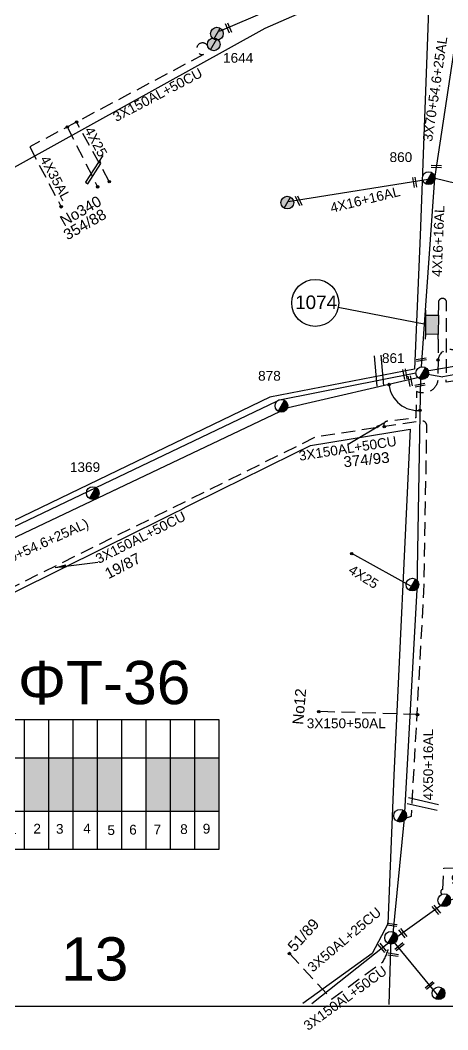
# Model space of a CAD drawing. Header units: millimetres. Extents: x 5010 to 7184, y -101 to 935.
# Drawn here: x 5636.5 to 5715.6, y -94 to 92.7 of the extents above; entities that cross this region are included whole.
import ezdxf
from ezdxf.enums import TextEntityAlignment as Align

# ---------------------------------------------------------------- set-up
doc = ezdxf.new("R2010")
doc.units = ezdxf.units.MM
doc.linetypes.add('DASHED', pattern=[19.05, 12.7, -6.35])
for name, color, linetype in [('Link Box 4 Διευθύνσεων', 7, 'Continuous'), ('Ασφαλειοκιβώτια Χ.Τ 9 αναχωρήσεων', 7, 'Continuous'), ('Γέφυρες Εναερίου Δικτύου', 7, 'Continuous'), ('Γυμνά εναέρια ΧΤ (3Φ)   4x35AL', 7, 'Continuous'), ('Γυμνά εναέρια ΧΤ και ΦΟΠ (3Φ)   4x16+16AL', 7, 'Continuous'), ('Γυμνά εναέρια ΧΤ και ΦΟΠ (3Φ)   4x50+16AL', 7, 'Continuous'), ('Εναέρια παροχή ΧΤ 4x25', 7, 'SYN_LINE'), ('Επιγραφές - Σχήματα', 7, 'Continuous'), ('Καλώδια ΧΤ   3x150+50AL', 7, 'DASHED'), ('Καλώδια ΧΤ   3x150+50ALXLPE', 7, 'DASHED'), ('Καλώδια ΧΤ   3x150AL+50CU', 7, 'DASHED'), ('Μηχανική τομή', 7, 'Continuous'), ('Στύλος Ξύλινος', 7, 'Continuous'), ('Στύλος Ξύλινος @ 1', 7, 'Continuous'), ('Στύλος ΦΜ', 7, 'Continuous'), ('Στύλος ΦΜ @ 1', 7, 'Continuous'), ('Συνδέσεις', 7, 'Continuous'), ('Συνεστραμμένα ΧΤ   3x70+54.6+25AL', 7, 'SYN_LINE'), ('Τομή', 7, 'Continuous'), ('Υπόβαθρο ΔΕΗ', 7, 'Continuous'), ('Υπόγεια καλώδια Παροχών ΧΤ   4x6', 7, 'DASHED')]:
    doc.layers.add(name, color=color, linetype=linetype)
doc.styles.get("Standard").update_dxf_attribs({"font": 'arial.ttf'})
doc.linetypes.add('SYN_LINE', pattern='A,0.5,-0.0001,["/\\/\\/\\/",Standard,S=0.1,R=0,X=0,Y=-0.05],-0.25', length=0.7501)
doc.dimstyles.new('ISO-25', dxfattribs={"dimtxt": 2.5, "dimasz": 2.5, "dimexe": 1.25, "dimexo": 0.625, "dimtad": 1, "dimtxsty": 'Standard', "dimcen": 2.5, "dimaunit": 2, "dimazin": 0, "dimtfac": 1, "dimtmove": 0, "dimatfit": 3, "dimfxl": 1, "dimarcsym": 0})

# ---------------------------------------------------------------- blocks, each defined once
blk = doc.blocks.new('ΑΣΦΑΛΕΙΟΚΙΒΩΤΙΟ ΥΠΟΣΤΑΘΜΟΥ 9 ΑΝΑΧΩΡΗΣΕΩΝ')
at = {"layer": 'Ασφαλειοκιβώτια Χ.Τ 9 αναχωρήσεων', "ltscale": 40}
for p, q in [((-23.8, 40.36), (24.02, 40.36)), ((-9.72, 40.36), (-9.72, -40.64)), ((9.94, 40.36), (9.94, -40.64)), ((-23.8, 31.36), (24.02, 31.36)), ((-23.8, 22.36), (24.02, 22.36)), ((-23.8, 13.36), (24.02, 13.36)), ((-23.8, 4.36), (24.02, 4.36)), ((-23.8, -4.64), (24.02, -4.64)), ((-23.8, -13.64), (24.02, -13.64)), ((-23.8, -22.64), (24.02, -22.64)), ((-23.8, -31.64), (24.02, -31.64))]:
    blk.add_line(p, q, dxfattribs=at)
at = {"layer": 'Ασφαλειοκιβώτια Χ.Τ 9 αναχωρήσεων'}
blk.add_lwpolyline([(-23.8, -40.64), (24.02, -40.64), (24.02, 40.36), (-23.8, 40.36)], close=True, dxfattribs=at)
for s, p in [('1', (-18.22, 37.06)), ('2', (-18.02, 28.07)), ('3', (-18.09, 19.73)), ('4', (-17.94, 9.66)), ('5', (-18.55, 0.71)), ('6', (-18.4, -7.35)), ('7', (-18.34, -16.37)), ('8', (-18.19, -26.2)), ('9', (-18.02, -34.53))]:
    blk.add_text(s, height=3.6, rotation=270, dxfattribs=at).set_placement(p)
at = {"layer": 'Ασφαλειοκιβώτια Χ.Τ 9 αναχωρήσεων', "ltscale": 40}
for tag, height, p in [('ΟΝΟΜΑ', 5, (-0.16, 44.31)), ('ΚΕΙΜΕΝΟ 1', 2, (17.06, 35.59)), ('ΚΕΙΜΕΝΟ 2', 2, (17.06, 26.88)), ('ΚΕΙΜΕΝΟ 3', 2, (17.06, 17.69)), ('ΚΕΙΜΕΝΟ 4', 2, (17.06, 8.71)), ('ΚΕΙΜΕΝΟ 5', 2, (17.06, -0.13)), ('ΚΕΙΜΕΝΟ 6', 2, (17.06, -9.05)), ('ΚΕΙΜΕΝΟ 7', 2, (17.06, -18.13)), ('ΚΕΙΜΕΝΟ 8', 2, (17.06, -26.85)), ('ΚΕΙΜΕΝΟ 9', 2, (17.06, -35.99)), ('ΣΧ', 2, (-0.1, -42.64))]:
    blk.add_attdef(tag, text='', height=height, dxfattribs=at).set_placement(p, align=Align.MIDDLE_CENTER)
blk = doc.blocks.new('LINK BOX 4 ΑΝΑΧΩΡΗΣΕΩΝ')
at = {"layer": 'Link Box 4 Διευθύνσεων', "ltscale": 40}
blk.add_hatch(color=256, dxfattribs=at).paths.add_polyline_path([(-3.54, 0), (-3.54, -4.67), (3.54, -4.67), (3.54, 0)])
for p, q in [((-3.54, 0), (-5.33, 0)), ((5.33, 0), (3.54, 0)), ((-3.54, -4.67), (-5.33, -4.67)), ((5.33, -4.67), (3.54, -4.67))]:
    blk.add_line(p, q, dxfattribs=at)
blk.add_lwpolyline([(-3.54, -4.67), (-3.54, 0), (3.54, 0), (3.54, -4.67)], close=True, dxfattribs=at)
blk = doc.blocks.new('ΥΠΑΡΧΩΝ ΤΣΙΜΕΝΤΕΝΙΟΣ ΣΤΥΛΟΣ')
at = {"layer": 'Στύλος ΦΜ'}
blk.add_hatch(color=256, dxfattribs=at).paths.add_polyline_path([(-1.29, -2.28, 0.574793), (2.62, 0, 0.268822), (1.3, 2.27)])
blk.add_line((-1.29, -2.28), (1.3, 2.27), dxfattribs=at)
blk.add_circle((0, 0), 2.62, dxfattribs=at)
at = {"layer": 'Στύλος ΦΜ', "flags": 4}
for tag, p in [('ΑΡΙΘΜΟΣ', (-4.68, 8.05)), ('ΤΥΠΟΣ', (-4.91, 3.03))]:
    blk.add_attdef(tag, p, '', height=4, dxfattribs=at)
blk = doc.blocks.new('ΤΟΜΗ')
at = {"layer": 'Τομή', "ltscale": 40}
for p, q in [((-5.68, 0), (5.68, 0)), ((5.68, -2.33), (-5.68, -2.33))]:
    blk.add_line(p, q, dxfattribs=at)
blk = doc.blocks.new('ΥΠΑΡΧΩΝ ΞΥΛΙΝΟΣ ΣΤΥΛΟΣ')
at = {"layer": 'Στύλος Ξύλινος'}
h = blk.add_hatch(color=7, dxfattribs=at)
h.paths.add_polyline_path([(-2.62, 0, 0.270008), (-1.29, -2.28), (1.3, 2.27, 0.576266)])
h.paths.add_polyline_path([(-1.29, -2.28, 0.574793), (2.62, 0, 0.268822), (1.3, 2.27)])
at = {"layer": 'Στύλος Ξύλινος', "color": 7}
blk.add_line((-1.29, -2.28), (1.3, 2.27), dxfattribs=at)
blk.add_circle((0, 0), 2.62, dxfattribs=at)
at = {"layer": 'Στύλος Ξύλινος', "flags": 4}
for tag, p in [('ΑΡΙΘΜΟΣ', (-4.91, 8.6)), ('ΤΥΠΟΣ', (-4.85, 3.39))]:
    blk.add_attdef(tag, p, '', height=4, dxfattribs=at)
blk = doc.blocks.new('ΜΗΧΑΝΙΚΗ ΤΟΜΗ')
at = {"layer": 'Μηχανική τομή', "ltscale": 40}
for p, q in [((-1.89, 0.78), (1.89, 0.78)), ((1.89, 0), (-1.89, 0))]:
    blk.add_line(p, q, dxfattribs=at)
blk = doc.blocks.new('_ΣΥΝΔΕΣΗ')
at = {"layer": 'Συνδέσεις', "linetype": 'SYN_LINE', "ltscale": 40}
blk.add_hatch(color=256, dxfattribs=at).paths.add_polyline_path([(0.5, -0.01, 1), (-0.5, -0.01, 1)])
at = {"layer": 'Συνδέσεις'}
blk.add_circle((0, -0.01), 0.5, dxfattribs=at)

msp = doc.modelspace()

# ---------------------------------------------------------------- hatches: boundary and pattern name
at = {"layer": 'Ασφαλειοκιβώτια Χ.Τ 9 αναχωρήσεων'}
for color, points in [(2, [(5637.33, -43.78), (5637.33, -53.6), (5641.83, -53.6), (5641.83, -43.78)]), (1, [(5641.83, -43.78), (5641.83, -53.6), (5646.33, -53.6), (5646.33, -43.78)]), (85, [(5646.33, -43.78), (5646.33, -53.6), (5650.83, -53.6), (5650.83, -43.78)]), (173, [(5650.83, -43.78), (5650.83, -53.6), (5655.33, -53.6), (5655.33, -43.78)]), (151, [(5659.83, -43.78), (5659.83, -53.6), (5664.33, -53.6), (5664.33, -43.78)]), (133, [(5664.33, -43.78), (5664.33, -53.6), (5668.83, -53.6), (5668.83, -43.78)]), (30, [(5668.83, -43.78), (5668.83, -53.6), (5673.33, -53.6), (5673.33, -43.78)])]:
    msp.add_hatch(color=color, dxfattribs=at).paths.add_polyline_path(points)

# ---------------------------------------------------------------- linework, layer by layer
at = {"layer": 'Γέφυρες Εναερίου Δικτύου', "color": 173, "flags": 128}
for points in [[(5705.28, -77.5), (5715.53, -70.14)], [(5704.71, -89.34), (5705.11, -77.02)]]:
    msp.add_lwpolyline(points, dxfattribs=at)
at = {"layer": 'Γυμνά εναέρια ΧΤ (3Φ)   4x35AL', "color": 2, "linetype": 'DASHED', "ltscale": 0.2, "flags": 128}
msp.add_lwpolyline([(5638.3, 69.23), (5644.11, 58.16)], dxfattribs=at)
at = {"layer": 'Γυμνά εναέρια ΧΤ (3Φ)   4x35AL', "color": 2, "linetype": 'DASHED', "ltscale": 0.2}
msp.add_arc((5670.25, 87.38), 1.08, 31.1422, 278.1491, dxfattribs=at)
at = {"layer": 'Γυμνά εναέρια ΧΤ και ΦΟΠ (3Φ)   4x16+16AL', "color": 2, "flags": 128}
msp.add_lwpolyline([(5686.07, 59.15), (5713.12, 63.48), (5710.63, 28.56)], dxfattribs=at)
at = {"layer": 'Γυμνά εναέρια ΧΤ και ΦΟΠ (3Φ)   4x50+16AL', "color": 173, "flags": 128}
msp.add_lwpolyline([(5710.55, 26.87), (5709.88, -12.6), (5707.49, -54.96), (5705.28, -77.5), (5713.95, -87.95)], dxfattribs=at)
at = {"layer": 'Γυμνά εναέρια ΧΤ και ΦΟΠ (3Φ)   4x50+16AL', "color": 85, "flags": 128}
msp.add_lwpolyline([(5798.34, -53.49), (5715.53, -70.14)], dxfattribs=at)
at = {"layer": 'Εναέρια παροχή ΧΤ 4x25', "color": 2, "linetype": 'DASHED', "ltscale": 0.2, "flags": 128}
for points in [[(5645.24, 72.92), (5650.84, 61.84)], [(5653.01, 62.82), (5646.95, 73.84)]]:
    msp.add_lwpolyline(points, dxfattribs=at)
at = {"layer": 'Εναέρια παροχή ΧΤ 4x25', "color": 173, "linetype": 'SYN_LINE', "ltscale": 20, "flags": 128}
for points in [[(5710.55, 26.67), (5686.07, 20.98), (5685.91, 20.9)], [(5684.47, 20.22), (5623.49, -8.71)]]:
    msp.add_lwpolyline(points, dxfattribs=at)
at = {"layer": 'Εναέρια παροχή ΧΤ 4x25', "color": 173, "linetype": 'SYN_LINE', "ltscale": 15, "flags": 128}
msp.add_lwpolyline([(5709.88, -12.6), (5697.81, -5.95)], dxfattribs=at)
at = {"layer": 'Επιγραφές - Σχήματα', "linetype": 'Continuous', "ltscale": 0.2}
msp.add_line((5711.51, 36.36), (5695.33, 39.54), dxfattribs=at)
at = {"layer": 'Επιγραφές - Σχήματα', "color": 7, "linetype": 'SYN_LINE', "ltscale": 15}
msp.add_line((5705.28, -77.5), (5690.44, -89.24), dxfattribs=at)
at = {"layer": 'Επιγραφές - Σχήματα'}
msp.add_lwpolyline([(5045.81, 913.83), (7035.6, 913.83), (7035.6, -89.73), (5045.81, -89.73)], close=True, dxfattribs=at)
at = {"layer": 'Επιγραφές - Σχήματα', "linetype": 'Continuous', "ltscale": 0.2}
msp.add_lwpolyline([(5651.83, 67.67), (5648.6, 62.69), (5649.02, 62.43), (5651.46, 66.19), (5651.26, 66.74)], dxfattribs=at)
msp.add_circle((5691.07, 40.38), 4.35, dxfattribs=at)
msp.add_arc((5710.07, 25.89), 5.41, 186.4561, 276.2513, dxfattribs=at)
at = {"layer": 'Καλώδια ΧΤ   3x150+50AL', "color": 27, "linetype": 'DASHED', "ltscale": 0.2, "flags": 128}
msp.add_lwpolyline([(5713.82, 33.68), (5713.73, 26.02, -0.505704), (5709.81, 24.02), (5709.64, 19.11), (5704.33, 18.49, 0.538091), (5703.83, 17.51, 5.344058)], format="xyb", dxfattribs=at)
msp.add_lwpolyline([(5709.9, -35.73), (5691.73, -35.2)], dxfattribs=at)
at = {"layer": 'Καλώδια ΧΤ   3x150+50AL', "color": 173, "ltscale": 0.2, "flags": 128}
msp.add_lwpolyline([(5686.31, -79.95), (5694.08, -88.36), (5703.55, -81.5)], dxfattribs=at)
at = {"layer": 'Καλώδια ΧΤ   3x150+50AL', "color": 27, "linetype": 'DASHED', "ltscale": 0.2}
msp.add_arc((5715.9, 29.64), 2.13, 20.3304, 174.386, dxfattribs=at)
at = {"layer": 'Καλώδια ΧΤ   3x150+50AL', "color": 173, "ltscale": 0.2}
msp.add_arc((5695.03, -76.42), 9.92, 329.1912, 349.9162, dxfattribs=at)
at = {"layer": 'Καλώδια ΧΤ   3x150+50ALXLPE', "color": 2, "linetype": 'DASHED', "ltscale": 0.2, "flags": 128}
msp.add_lwpolyline([(5785.9, 45.73), (5787.68, 37.51), (5720.27, 25.37, -0.257814), (5718.05, 26.13), (5715.3, 25.74), (5715.36, 40.5)], format="xyb", dxfattribs=at)
msp.add_lwpolyline([(5713.84, 40.39), (5713.86, 39.01)], dxfattribs=at)
at = {"layer": 'Καλώδια ΧΤ   3x150+50ALXLPE', "color": 2, "linetype": 'DASHED', "ltscale": 0.2}
msp.add_arc((5714.6, 40.46), 0.76, 3.1058, 186.5245, dxfattribs=at)
at = {"layer": 'Καλώδια ΧΤ   3x150AL+50CU', "color": 2, "linetype": 'DASHED', "ltscale": 0.2, "flags": 128}
msp.add_lwpolyline([(5670.4, 86.31), (5638.3, 69.23)], dxfattribs=at)
at = {"layer": 'Καλώδια ΧΤ   3x150AL+50CU', "color": 27, "linetype": 'DASHED', "ltscale": 0.2, "flags": 128}
msp.add_lwpolyline([(5707.49, -54.96), (5708.86, -54.56), (5711.16, -13.08), (5711.71, 17.62, 0.543069), (5710.41, 18.5), (5691.17, 15.59), (5608.41, -25.49), (5596.98, -30.31, 0.384681), (5596.29, -31.79, -0.04856)], format="xyb", dxfattribs=at)
at = {"layer": 'Συνεστραμμένα ΧΤ   3x70+54.6+25AL', "color": 30, "linetype": 'SYN_LINE', "ltscale": 20}
msp.add_line((5710.85, 27.4), (5714.64, 26.69), dxfattribs=at)
at = {"layer": 'Συνεστραμμένα ΧΤ   3x70+54.6+25AL', "color": 2, "linetype": 'SYN_LINE', "ltscale": 20, "flags": 128}
for points in [[(5673.4, 90.61), (5720.29, 110.66), (5713.17, 63.84)], [(5713.24, 63.45), (5732.08, 58.89)]]:
    msp.add_lwpolyline(points, dxfattribs=at)
at = {"layer": 'Συνεστραμμένα ΧΤ   3x70+54.6+25AL', "color": 30, "linetype": 'SYN_LINE', "ltscale": 20, "flags": 128}
for points in [[(5711.03, 27.71), (5773.39, 38.42), (5801.37, 44.73)], [(5802.45, 44.67), (5800.54, 43.16), (5775.21, 37.44), (5773.39, 38.42), (5773.02, 37.14), (5746.08, 32.39), (5745.2, 33.58), (5744.49, 32.15), (5714.64, 26.69)]]:
    msp.add_lwpolyline(points, dxfattribs=at)
at = {"layer": 'Συνεστραμμένα ΧΤ   3x70+54.6+25AL', "color": 133, "linetype": 'SYN_LINE', "ltscale": 20, "flags": 128}
for points in [[(5684.49, 22.48), (5709.68, 27.46)], [(5622.66, -7.1), (5683.99, 22.18)]]:
    msp.add_lwpolyline(points, dxfattribs=at)
at = {"layer": 'Υπόβαθρο ΔΕΗ', "flags": 128}
msp.add_lwpolyline([(5616.08, 30.44), (5578.12, 14.77), (5571.52, 30.7), (5630.28, 62.62), (5681.83, 91.18), (5712.39, 104.65), (5710.45, 52.84), (5709.4, 28.11), (5682.71, 22.92), (5629.74, -2.58), (5592.48, -20.13)], dxfattribs=at)
msp.add_lwpolyline([(5616.08, 30.44), (5578.12, 14.77), (5571.52, 30.7), (5630.28, 62.62), (5681.83, 91.18), (5712.39, 104.65), (5710.45, 52.84), (5709.4, 28.11), (5682.71, 22.92), (5629.74, -2.58), (5592.48, -20.13)], dxfattribs=at)
msp.add_lwpolyline([(5619.14, -88.39), (5597.18, -31.2), (5614.54, -23.64, -0.003554), (5658.23, -1.85, -0.001988), (5690.19, 14.03), (5708.62, 17.01), (5705.58, -46.94), (5704.48, -74.44), (5701.58, -79.93), (5688.79, -89.18)], format="xyb", dxfattribs=at)
msp.add_lwpolyline([(5619.14, -88.39), (5597.18, -31.2), (5614.54, -23.64, -0.003554), (5658.23, -1.85, -0.001988), (5690.19, 14.03), (5708.62, 17.01), (5705.58, -46.94), (5704.48, -74.44), (5701.58, -79.93), (5688.79, -89.18)], format="xyb", dxfattribs=at)
at = {"layer": 'Υπόγεια καλώδια Παροχών ΧΤ   4x6', "color": 173, "linetype": 'DASHED', "ltscale": 0.2}
msp.add_lwpolyline([(5714.51, -68.97, -0.708555), (5714.64, -68.09), (5714.87, -64.15), (5721.35, -63.93)], format="xyb", dxfattribs=at)

# ---------------------------------------------------------------- block references
at = {"layer": 'Link Box 4 Διευθύνσεων', "xscale": 0.5000000000004797, "yscale": 0.5000000000004797, "zscale": 0.5000000000004797, "rotation": 269.5462405001546}
msp.add_blockref('LINK BOX 4 ΑΝΑΧΩΡΗΣΕΩΝ', (5713.84, 36.34), dxfattribs=at)
at = {"layer": 'Ασφαλειοκιβώτια Χ.Τ 9 αναχωρήσεων', "xscale": 0.5, "yscale": 0.5, "zscale": 0.5, "rotation": 90}
msp.add_blockref('ΑΣΦΑΛΕΙΟΚΙΒΩΤΙΟ ΥΠΟΣΤΑΘΜΟΥ 9 ΑΝΑΧΩΡΗΣΕΩΝ', (5653.01, -48.74), dxfattribs=at).add_auto_attribs({'ΟΝΟΜΑ': 'ΦΤ-36'})
at = {"layer": 'Μηχανική τομή'}
for p, xscale, yscale, zscale, rotation in [((5674.86, 91.15), 0.5000000000001288, 0.5000000000001288, 0.5000000000001288, 294.2305268804376), ((5713.46, 65.41), 0.5000000000001555, 0.5000000000001555, 0.5000000000001555, 357.9528480669721), ((5709.27, 62.63), 0.5000000000001542, 0.5000000000001542, 0.5000000000001542, 279.0964764207997), ((5687.83, 59.18), 0.5000000000001288, 0.5000000000001288, 0.5000000000001288, 294.2305268804376), ((5710.66, 30.08), 0.5000000000001983, 0.5000000000001983, 0.5000000000001983, 190.6773115492944), ((5707.85, 27.24), 0.5000000000001983, 0.5000000000001983, 0.5000000000001983, 100.6773115492944), ((5708.8, 25.95), 0.5000000000001983, 0.5000000000001983, 0.5000000000001983, 100.6773115492944), ((5710.39, 25.35), 0.5000000000001983, 0.5000000000001983, 0.5000000000001983, 190.6773115492944), ((5713.61, -71.73), 0.5000000000001998, 0.5000000000001998, 0.5000000000001998, 128.966533683596), ((5705.29, -74.44), 0.5000000000002077, 0.5000000000002077, 0.5000000000002077, 171.9313918157547), ((5707.43, -76.07), 0.5000000000001998, 0.5000000000001998, 0.5000000000001998, 128.966533683596), ((5703.62, -78.79), 0.5000000000001998, 0.5000000000001998, 0.5000000000001998, 128.966533683596), ((5706.53, -78.54), 0.5000000000002269, 0.5000000000002269, 0.5000000000002269, 220.0974421844566), ((5705.5, -79.97), 0.5000000000002076, 0.5000000000002076, 0.5000000000002076, 171.9313918157547), ((5712.11, -85.7), 0.5000000000002269, 0.5000000000002269, 0.5000000000002269, 220.0974421844566)]:
    msp.add_blockref('ΜΗΧΑΝΙΚΗ ΤΟΜΗ', p, dxfattribs=dict(at, xscale=xscale, yscale=yscale, zscale=zscale, rotation=rotation))
at = {"layer": 'Στύλος Ξύλινος @ 1', "ltscale": 40, "xscale": 0.4499999999998181, "yscale": 0.4499999999998181, "zscale": 0.4499999999998181}
for p in [(5672.9, 90.18), (5685.91, 58.94)]:
    msp.add_blockref('ΥΠΑΡΧΩΝ ΞΥΛΙΝΟΣ ΣΤΥΛΟΣ', p, dxfattribs=at)
at = {"layer": 'Στύλος Ξύλινος @ 1', "ltscale": 40}
ref = msp.add_blockref('ΥΠΑΡΧΩΝ ΞΥΛΙΝΟΣ ΣΤΥΛΟΣ', (5672.32, 88.19), dxfattribs=dict(at, xscale=0.4499999999998181, yscale=0.4499999999998181, zscale=0.4499999999998181))
ref.add_attrib('ΑΡΙΘΜΟΣ', '1644', (5674.03, 84.8), dxfattribs={"layer": 'Στύλος Ξύλινος', "height": 1.8, "flags": 4})
at = {"layer": 'Στύλος ΦΜ @ 1', "ltscale": 40}
ref = msp.add_blockref('ΥΠΑΡΧΩΝ ΤΣΙΜΕΝΤΕΝΙΟΣ ΣΤΥΛΟΣ', (5712.06, 63.45), dxfattribs=dict(at, xscale=0.4499999999998181, yscale=0.4499999999998181, zscale=0.4499999999998181))
ref.add_attrib('ΤΥΠΟΣ', '860', (5704.81, 66.44), dxfattribs={"layer": 'Στύλος ΦΜ', "height": 1.8, "flags": 4})
ref = msp.add_blockref('ΥΠΑΡΧΩΝ ΤΣΙΜΕΝΤΕΝΙΟΣ ΣΤΥΛΟΣ', (5712.06, 63.45), dxfattribs=dict(at, xscale=0.4499999999998181, yscale=0.4499999999998181, zscale=0.4499999999998181))
ref.add_attrib('ΤΥΠΟΣ', '860', (5704.81, 66.44), dxfattribs={"layer": 'Στύλος ΦΜ', "height": 1.8, "flags": 4})
ref = msp.add_blockref('ΥΠΑΡΧΩΝ ΤΣΙΜΕΝΤΕΝΙΟΣ ΣΤΥΛΟΣ', (5710.85, 27.4), dxfattribs=dict(at, xscale=0.4499999999998181, yscale=0.4499999999998181, zscale=0.4499999999998181))
ref.add_attrib('ΤΥΠΟΣ', '861', (5703.4, 29.27), dxfattribs={"layer": 'Στύλος ΦΜ', "height": 1.8, "flags": 4})
ref = msp.add_blockref('ΥΠΑΡΧΩΝ ΤΣΙΜΕΝΤΕΝΙΟΣ ΣΤΥΛΟΣ', (5710.85, 27.4), dxfattribs=dict(at, xscale=0.4499999999998181, yscale=0.4499999999998181, zscale=0.4499999999998181))
ref.add_attrib('ΤΥΠΟΣ', '861', (5703.4, 29.27), dxfattribs={"layer": 'Στύλος ΦΜ', "height": 1.8, "flags": 4})
ref = msp.add_blockref('ΥΠΑΡΧΩΝ ΤΣΙΜΕΝΤΕΝΙΟΣ ΣΤΥΛΟΣ', (5684.82, 21.35), dxfattribs=dict(at, xscale=0.4499999999998181, yscale=0.4499999999998181, zscale=0.4499999999998181))
ref.add_attrib('ΤΥΠΟΣ', '878', (5680.51, 26), dxfattribs={"layer": 'Στύλος ΦΜ', "height": 1.8, "flags": 4})
ref = msp.add_blockref('ΥΠΑΡΧΩΝ ΤΣΙΜΕΝΤΕΝΙΟΣ ΣΤΥΛΟΣ', (5649.94, 5.21), dxfattribs=dict(at, xscale=0.4499999999998181, yscale=0.4499999999998181, zscale=0.4499999999998181))
ref.add_attrib('ΤΥΠΟΣ', '1369', (5645.72, 9.11), dxfattribs={"layer": 'Στύλος ΦΜ', "height": 1.8, "flags": 4})
ref = msp.add_blockref('ΥΠΑΡΧΩΝ ΤΣΙΜΕΝΤΕΝΙΟΣ ΣΤΥΛΟΣ', (5649.94, 5.21), dxfattribs=dict(at, xscale=0.4499999999998181, yscale=0.4499999999998181, zscale=0.4499999999998181))
ref.add_attrib('ΤΥΠΟΣ', '1369', (5645.72, 9.11), dxfattribs={"layer": 'Στύλος ΦΜ', "height": 1.8, "flags": 4})
at = {"layer": 'Στύλος ΦΜ @ 1', "ltscale": 40, "xscale": 0.4499999999998181, "yscale": 0.4499999999998181, "zscale": 0.4499999999998181}
for p in [(5709.04, -11.71), (5709.04, -11.71), (5706.77, -54.46), (5706.77, -54.46), (5705.1, -77.02), (5705.1, -77.02), (5713.86, -87.28), (5713.86, -87.28)]:
    msp.add_blockref('ΥΠΑΡΧΩΝ ΤΣΙΜΕΝΤΕΝΙΟΣ ΣΤΥΛΟΣ', p, dxfattribs=at)
at = {"layer": 'Στύλος ΦΜ @ 1', "ltscale": 40}
ref = msp.add_blockref('ΥΠΑΡΧΩΝ ΤΣΙΜΕΝΤΕΝΙΟΣ ΣΤΥΛΟΣ', (5714.92, -70.08), dxfattribs=dict(at, xscale=0.4499999999998181, yscale=0.4499999999998181, zscale=0.4499999999998181))
ref.add_attrib('ΤΥΠΟΣ', '912', (5716.17, -67.13), dxfattribs={"layer": 'Στύλος ΦΜ', "height": 1.8, "flags": 4})
at = {"layer": 'Συνδέσεις', "xscale": 0.4500000000000455, "yscale": 0.4500000000000455, "zscale": 0.4500000000000455}
for p in [(5645.24, 72.93), (5646.96, 73.84), (5650.84, 61.85), (5653.01, 62.82), (5644.11, 58.16), (5713.78, 29.85), (5704.7, 25.29), (5710.45, 20.5), (5703.83, 17.51), (5697.82, -5.97), (5691.73, -35.19), (5709.98, -35.77), (5686.31, -79.94)]:
    msp.add_blockref('_ΣΥΝΔΕΣΗ', p, dxfattribs=at)
at = {"layer": 'Τομή'}
for p, xscale, yscale, zscale, rotation in [((5702.26, 27.79), 0.4999999999999801, 0.4999999999999801, 0.4999999999999801, 94.97386914242654), ((5702.26, 27.79), 0.4999999999999801, 0.4999999999999801, 0.4999999999999801, 94.97386914242654), ((5711.11, -51.73), 0.500000000000001, 0.500000000000001, 0.500000000000001, 347.0712639198036), ((5711.11, -51.73), 0.500000000000001, 0.500000000000001, 0.500000000000001, 347.0712639198036)]:
    msp.add_blockref('ΤΟΜΗ', p, dxfattribs=dict(at, xscale=xscale, yscale=yscale, zscale=zscale, rotation=rotation))

# ---------------------------------------------------------------- texts
at = {"layer": 'Γέφυρες Εναερίου Δικτύου', "ltscale": 0.2}
msp.add_text('3X50AL+25CU', height=1.8, rotation=40.2653, dxfattribs=at).set_placement((5696.45, -77.36), align=Align.MIDDLE)
at = {"layer": 'Γυμνά εναέρια ΧΤ (3Φ)   4x35AL'}
msp.add_text('4X35AL', height=1.8, rotation=298.3235, dxfattribs=at).set_placement((5643.05, 63.47), align=Align.MIDDLE)
at = {"layer": 'Γυμνά εναέρια ΧΤ και ΦΟΠ (3Φ)   4x16+16AL'}
for rotation, p in [(13.816, (5700.3, 59.49)), (87.727, (5713.8, 51.81))]:
    msp.add_text('4X16+16AL', height=1.8, rotation=rotation, dxfattribs=at).set_placement(p, align=Align.MIDDLE)
at = {"layer": 'Γυμνά εναέρια ΧΤ και ΦΟΠ (3Φ)   4x50+16AL'}
msp.add_text('4X50+16AL', height=1.8, rotation=90, dxfattribs=at).set_placement((5711.96, -45.02), align=Align.MIDDLE)
at = {"layer": 'Εναέρια παροχή ΧΤ 4x25', "ltscale": 20}
for rotation, p in [(298.3919, (5650.54, 70.18)), (328.0191, (5700.02, -10.26))]:
    msp.add_text('4X25', height=1.8, rotation=rotation, dxfattribs=at).set_placement(p, align=Align.MIDDLE)
at = {"layer": 'Επιγραφές - Σχήματα', "linetype": 'DASHED', "ltscale": 0.2, "char_height": 2, "width": 17.7581, "attachment_point": 1}
for s, insert, rotation in [('Νο340', (5643.64, 56.21), 29.8398), ('354/88', (5644.27, 53.65), 29.8398), ('374/93', (5696.19, 11.96), 5.9462), ('19/87', (5651.92, -8.97), 27.5872), ('Νο12', (5686.84, -37.51), 85.0239), ('51/89', (5685.77, -78.42), 47.4685)]:
    msp.add_mtext(s, dxfattribs=dict(at, insert=insert, rotation=rotation))
at = {"layer": 'Επιγραφές - Σχήματα', "linetype": 'Continuous', "ltscale": 0.2, "insert": (5687.35, 41.75), "char_height": 2.5, "width": 3.7147, "attachment_point": 1}
msp.add_mtext('1074', dxfattribs=at)
at = {"layer": 'Επιγραφές - Σχήματα', "linetype": 'DASHED', "ltscale": 0.2, "char_height": 8, "width": 24.9768, "attachment_point": 1}
for s, insert in [('ΦΤ-36', (5636.1, -25.83)), ('13', (5644.11, -76.94))]:
    msp.add_mtext(s, dxfattribs=dict(at, insert=insert))
at = {"layer": 'Καλώδια ΧΤ   3x150+50AL', "ltscale": 0.2}
msp.add_text('3X150+50AL', height=1.8, dxfattribs=at).set_placement((5696.81, -37.37), align=Align.MIDDLE)
at = {"layer": 'Καλώδια ΧΤ   3x150AL+50CU', "ltscale": 0.2}
for rotation, p in [(27.7802, (5661.93, 78.87)), (8.8335, (5697.07, 13.47)), (26.7421, (5658.78, -3)), (35.9344, (5696.6, -88.2))]:
    msp.add_text('3X150AL+50CU', height=1.8, rotation=rotation, dxfattribs=at).set_placement(p, align=Align.MIDDLE)
at = {"layer": 'Συνεστραμμένα ΧΤ   3x70+54.6+25AL', "ltscale": 20}
for s, rotation, p in [('3X70+54.6+25AL', 81.6951, (5713.2, 79.94)), ('2(3X70+54.6+25AL)', 24.4868, (5638.81, -5.13))]:
    msp.add_text(s, height=1.8, rotation=rotation, dxfattribs=at).set_placement(p, align=Align.MIDDLE)

# ---------------------------------------------------------------- leaders
at = {"layer": 'Επιγραφές - Σχήματα', "ltscale": 40}
for points, override in [([(5703.74, 18.17), (5697.14, 14.21)], {"dimasz": 1.5, "dimtad": 0}), ([(5643.01, -8.53), (5650.91, -7.56)], {"dimasz": 2, "dimtad": 0})]:
    msp.add_leader(points, dimstyle='ISO-25', override=override, dxfattribs=at)

doc.saveas('drawing.dxf')
